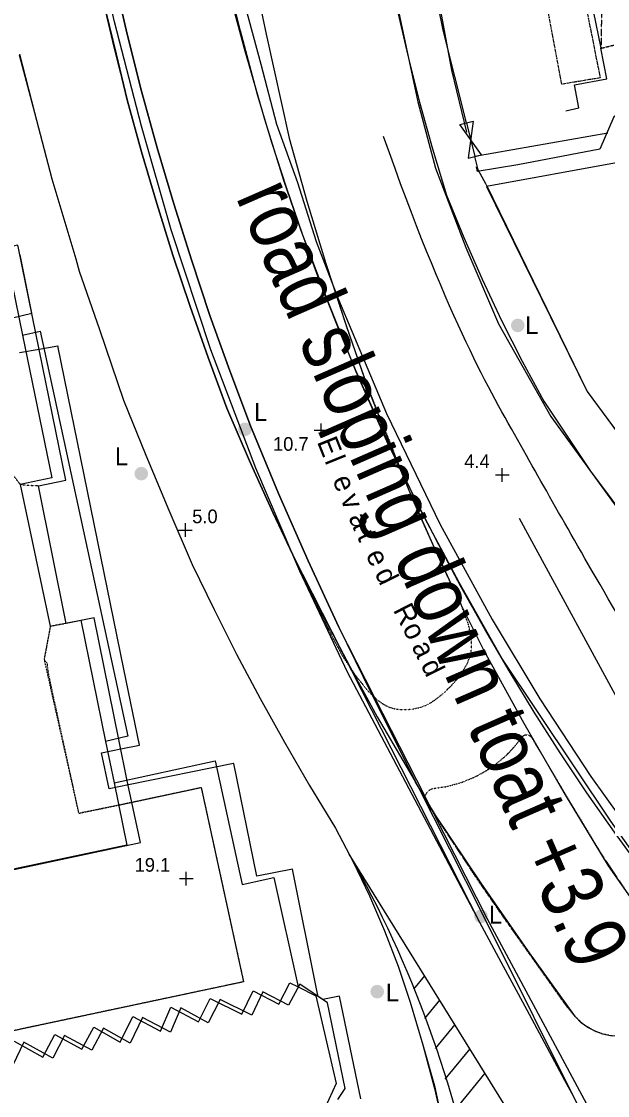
# Model space of a CAD drawing. Header units: millimetres. Extents: x 833924389 to 835767163, y 817400000 to 818811854.
# Drawn here: x 835356464 to 835399323, y 817904658 to 817983154 of the extents above; entities that cross this region are included whole.
import ezdxf
from ezdxf.enums import TextEntityAlignment as Align

# ---------------------------------------------------------------- set-up
doc = ezdxf.new("R2010")
doc.units = ezdxf.units.MM
doc.header["$LTSCALE"] = 10
doc.header["$MEASUREMENT"] = 0
for name, pattern in [('11SW4B$0$DGN Style 3', [13.253954, 9.46711, -3.786844]), ('11SW4B$0$DGN Style 5', [6.626977, 2.840133, -3.786844]), ('11SW4B$1$DGN Style 3', [2.349844, 1.67846, -0.671384]), ('11SW4B$1$DGN Style 5', [1.174922, 0.503538, -0.671384])]:
    doc.linetypes.add(name, pattern=pattern)
doc.layers.add('01_Base_Plan', color=5, linetype='Continuous', lineweight=5)
doc.styles.add('11SW4B$0$Style-ENGINEERING', font='ENGINEERING.shx')
doc.styles.add('11SW4B$0$Style-WORKING', font='WORKING.shx')
doc.styles.add('Foster01', font='arial.ttf', dxfattribs={"width": 0.8})

# ---------------------------------------------------------------- blocks, each defined once
blk = doc.blocks.new('11SW4B$0$BDYGA_3')
at = {"color": 0, "linetype": 'Continuous', "lineweight": -2, "flags": 128}
blk.add_lwpolyline([(0, -0.196), (1, 0.196), (1, -0.196), (0, 0.196)], close=True, dxfattribs=at)
blk = doc.blocks.new('11SW4B$0$SPOTHT')
at = {"layer": '01_Base_Plan', "linetype": 'Continuous', "lineweight": 13}
for p, q in [((-0.5, 0), (0.5, 0)), ((0, -0.5), (0, 0.5))]:
    blk.add_line(p, q, dxfattribs=at)
blk = doc.blocks.new('11SW4B$0$UTILP')
at = {"layer": '01_Base_Plan', "linetype": 'Continuous', "lineweight": 13}
h = blk.add_hatch(color=256, dxfattribs=at)
edge = h.paths.add_edge_path()
edge.add_arc((0, 0), 0.5, 0, 360)

msp = doc.modelspace()

# ---------------------------------------------------------------- linework, layer by layer
at = {"layer": '01_Base_Plan', "linetype": '11SW4B$1$DGN Style 3'}
msp.add_line((835398845, 817981196), (835399794, 817981432), dxfattribs=at)
at = {"layer": '01_Base_Plan', "linetype": 'Continuous'}
for p, q in [((835389000, 817975758), (835389623, 817973284)), ((835389704, 817972542), (835389780, 817972182)), ((835396734, 817904775), (835396682, 817904874))]:
    msp.add_line(p, q, dxfattribs=at)
at = {"layer": '01_Base_Plan'}
msp.add_line((835404032, 817926315), (835392891, 817946819), dxfattribs=at)
at = {"layer": '01_Base_Plan', "linetype": 'Continuous', "flags": 128}
for points in [[(835359092, 818000000), (835360916, 817990988), (835361097, 817990245), (835361446, 817988807), (835363391, 817980795), (835363395, 817980795), (835364199, 817977440), (835365238, 817973631), (835366359, 817969840), (835367539, 817966070), (835368789, 817962320), (835370109, 817958590), (835371488, 817954891), (835373129, 817951039), (835374859, 817947231), (835376311, 817944162)], [(835370787, 818000000), (835371250, 817997490), (835372750, 817989850), (835374359, 817982230), (835376051, 817974631), (835377340, 817970029), (835378719, 817965471), (835380199, 817960930), (835381781, 817956430), (835383301, 817952500), (835383887, 817951083)], [(835370787, 818000000), (835371250, 817997490), (835372161, 817992851), (835372459, 817991332), (835372750, 817989850), (835374359, 817982231), (835376051, 817974631), (835377340, 817970029), (835378719, 817965471), (835379230, 817963902)], [(835381159, 818000000), (835382012, 817994570), (835382845, 817990198), (835383824, 817984957), (835385449, 817977286), (835386734, 817972428), (835388950, 817966631), (835391345, 817961058), (835395184, 817954293), (835400699, 817946659), (835406348, 817939114), (835409848, 817934435), (835412616, 817930907), (835415741, 817926741), (835417319, 817924711), (835418331, 817923410), (835420258, 817920744), (835422411, 817917870), (835425836, 817913286), (835429177, 817908893), (835432563, 817904291), (835435041, 817901024), (835436971, 817898346)], [(835359464, 817998002), (835359551, 817997580), (835360410, 817993420), (835361328, 817989260), (835362309, 817985119), (835363219, 817981270), (835364199, 817977439), (835365238, 817973631), (835366359, 817969840), (835367539, 817966070), (835368789, 817962320), (835370109, 817958590), (835371488, 817954891), (835373129, 817951039), (835374859, 817947230), (835376648, 817943449), (835378520, 817939711), (835380469, 817936010), (835382488, 817932340), (835384590, 817928721), (835385285, 817927568)], [(835389000, 817975758), (835387295, 817982526), (835384633, 817995750)], [(835382012, 817994570), (835382570, 817991070), (835383199, 817987590), (835383910, 817984131), (835384711, 817980680), (835385578, 817977250), (835386531, 817973840), (835387551, 817970449), (835388809, 817967369), (835390160, 817964320), (835391578, 817961301), (835393090, 817958330), (835394672, 817955400), (835398078, 817950289), (835419969, 817921000), (835435919, 817899789)], [(835395871, 817993298), (835396536, 817989973), (835398270, 817983925), (835398845, 817981196)], [(835370843, 817992505), (835371179, 817991039), (835372211, 817986550), (835373978, 817980023), (835375110, 817975643), (835376642, 817971388), (835378010, 817967063), (835379230, 817963902), (835379643, 817962832), (835383149, 817954498), (835387085, 817946400), (835390875, 817939456), (835394375, 817933644), (835398091, 817927981), (835403345, 817920659), (835411024, 817910920), (835420911, 817899386), (835421328, 817898899), (835423531, 817896415)], [(835385752, 817990686), (835387058, 817984207), (835387924, 817979607), (835389001, 817975063)], [(835396734, 817904775), (835396201, 817905766), (835393613, 817910570), (835391542, 817914407), (835389983, 817917296), (835380306, 817935600), (835376812, 817942988), (835376311, 817944162), (835373606, 817950506), (835370320, 817959148), (835367410, 817967923), (835365242, 817975501), (835363273, 817983134), (835361943, 817988921), (835361612, 817990363)], [(835423195, 817895603), (835420742, 817898365), (835419529, 817899730), (835413757, 817906430), (835402852, 817920047), (835399573, 817924711), (835391600, 817936627), (835388482, 817942147), (835385769, 817947229), (835384253, 817950295), (835384008, 817950792), (835383279, 817952264), (835380931, 817957542), (835378834, 817962781), (835376902, 817967922), (835375643, 817971533), (835374255, 817975995), (835372763, 817981152), (835371321, 817986603)], [(835398530, 817902652), (835390530, 817917588), (835386589, 817925322), (835386308, 817925872), (835385983, 817926512), (835382279, 817933781), (835379680, 817938881), (835377422, 817943740), (835375262, 817948650), (835373211, 817953609), (835371699, 817957619), (835370250, 817961660), (835368891, 817965731), (835367602, 817969820), (835366391, 817973930), (835365250, 817978070), (835364199, 817982221), (835363748, 817984128)], [(835396262, 817976630), (835397220, 817976837), (835396901, 817978528), (835399270, 817978955), (835398845, 817981196)], [(835356290, 817980720), (835357427, 817976509), (835358693, 817971659), (835360430, 817965805), (835360693, 817964917), (835362160, 817960631), (835363930, 817955481), (835365559, 817951461), (835367231, 817947449), (835368949, 817943461), (835370551, 817940170), (835372199, 817936910), (835373922, 817933680), (835375699, 817930481), (835377539, 817927320), (835379430, 817924190), (835380719, 817921740), (835381922, 817919240), (835383012, 817916699), (835384012, 817914109), (835384898, 817911490), (835385820, 817908350), (835386670, 817905360), (835387410, 817901981)], [(835356330, 817980758), (835357427, 817976509), (835358693, 817971659), (835360430, 817965805), (835360693, 817964917), (835362160, 817960631), (835363930, 817955480), (835365559, 817951461), (835367230, 817947449), (835368949, 817943461), (835370551, 817940170), (835372199, 817936910), (835373922, 817933680), (835375699, 817930480), (835377539, 817927320), (835379430, 817924189), (835380719, 817921740), (835381922, 817919240), (835383012, 817916699), (835384012, 817914109), (835384898, 817911490), (835385820, 817908350), (835386660, 817905180), (835387410, 817901980)], [(835401885, 817977479), (835399782, 817976180), (835398764, 817973819), (835392754, 817972680), (835389780, 817972182)], [(835399353, 817975003), (835389623, 817973284)], [(835389868, 817972312), (835389623, 817973284)], [(835400101, 817972843), (835390475, 817971089), (835397845, 817956120), (835401545, 817951099)], [(835390449, 817971230), (835389868, 817972312)], [(835390449, 817971230), (835397845, 817956120)], [(835355238, 817966645), (835355281, 817966431), (835356551, 817960219), (835358678, 817949807), (835356377, 817949304), (835358574, 817938950), (835360806, 817939394), (835362616, 817930536), (835363233, 817927515), (835364166, 817922948), (835338243, 817917470), (835334663, 817933921), (835337047, 817934526), (835334822, 817944779), (835332390, 817944277), (835328741, 817961035), (835355238, 817966645)], [(835356209, 817966795), (835329713, 817961184), (835333361, 817944427), (835335793, 817944929), (835338018, 817934676), (835335635, 817934071), (835339215, 817917619), (835365167, 817923138), (835364205, 817927665), (835363588, 817930685), (835361791, 817939568), (835359734, 817939156), (835357702, 817949228), (835359712, 817949631), (835357522, 817960368), (835356253, 817966581), (835356209, 817966795)], [(835355804, 817961493), (835357222, 817961838), (835356357, 817966088)], [(835379230, 817963901), (835379643, 817962832), (835383149, 817954498), (835387085, 817946400), (835390875, 817939456), (835394375, 817933644), (835398091, 817927981), (835403345, 817920659), (835411024, 817910920), (835420911, 817899386)], [(835356551, 817960219), (835357842, 817960513), (835364240, 817930927), (835362616, 817930536)], [(835381278, 817904414), (835379722, 817911916), (835378503, 817911675), (835378160, 817911904), (835378071, 817912323), (835376274, 817921192), (835373664, 817920700), (835371985, 817928922), (835371979, 817928931), (835364285, 817927358), (835362868, 817927068), (835362323, 817929707), (835363738, 817929994), (835365093, 817930269), (835363957, 817935807), (835359132, 817959460), (835359117, 817959429), (835357763, 817959190), (835356308, 817958932)], [(835397845, 817956120), (835404170, 817947537)], [(835383887, 817951083), (835383896, 817951061), (835384910, 817948609), (835386609, 817944760), (835388398, 817940939), (835390270, 817937170), (835393191, 817931869), (835396219, 817926631), (835399359, 817921449), (835403262, 817915881), (835403551, 817915359), (835403770, 817914811), (835403941, 817914240), (835404039, 817913660), (835404070, 817913061), (835404031, 817912471), (835403930, 817911891), (835403762, 817911320), (835403531, 817910820), (835403121, 817910311), (835402641, 817909869), (835402090, 817909510), (835401488, 817909240), (835401233, 817909171)], [(835398248, 817890388), (835398331, 817890706), (835398489, 817891314), (835399052, 817893430), (835399084, 817893721), (835399293, 817895606), (835399207, 817897762), (835398828, 817899886), (835397959, 817902407), (835396734, 817904775), (835396682, 817904874), (835396734, 817904775), (835396201, 817905766), (835393613, 817910570), (835391542, 817914407), (835389983, 817917296), (835376311, 817944162)], [(835363233, 817927515), (835370617, 817929109), (835372592, 817920080), (835374921, 817920585), (835376693, 817912601)], [(835363565, 817925890), (835369607, 817927176), (835372706, 817912966), (835350000, 817908149), (835344977, 817907083), (835344732, 817907016), (835344488, 817906944), (835344245, 817906868), (835344004, 817906787), (835343764, 817906701), (835343526, 817906611), (835343290, 817906517), (835343055, 817906418), (835342823, 817906314), (835342381, 817906103), (835341875, 817905436)], [(835401233, 817909171), (835400859, 817909070), (835400199, 817909000), (835399551, 817909029), (835398969, 817909150), (835398410, 817909350), (835397879, 817909631), (835397398, 817909980), (835396980, 817910400), (835393488, 817915260), (835390078, 817920170), (835386750, 817925141), (835385411, 817927359), (835385285, 817927568)], [(835355921, 817908632), (835358037, 817907471), (835358898, 817909123), (835360886, 817908038), (835361747, 817909664), (835363685, 817908554), (835364596, 817910434), (835366635, 817909350), (835367394, 817911127), (835369408, 817910043), (835370269, 817911745), (835372588, 817910611), (835373399, 817912313), (835375285, 817911329), (835376095, 817912904), (835376693, 817912601), (835377981, 817911947), (835379474, 817905534), (835378664, 817903782)], [(835379591, 817904372), (835380136, 817905172), (835378855, 817911439), (835376815, 817912804), (835376004, 817911257), (835374118, 817912240), (835373308, 817910539), (835370988, 817911673), (835370127, 817909971), (835368114, 817911055), (835367355, 817909277), (835365316, 817910362), (835364404, 817908482), (835362467, 817909592), (835361605, 817907966), (835359617, 817909050), (835358756, 817907399), (835356640, 817908559), (835355830, 817906883)], [(835398248, 817890388), (835398331, 817890705), (835398489, 817891314), (835399052, 817893430), (835399084, 817893721), (835399293, 817895606), (835399207, 817897762), (835398829, 817899886), (835397959, 817902407), (835396734, 817904775)]]:
    msp.add_lwpolyline(points, dxfattribs=at)
at = {"layer": '01_Base_Plan', "flags": 128}
for points in [[(835383809, 817951240), (835382320, 817954461), (835380891, 817957699), (835379539, 817960971), (835378238, 817964270), (835377020, 817967600), (835375859, 817970949), (835374770, 817974320), (835373750, 817977711), (835372480, 817982471), (835371281, 817987250), (835370148, 817992051), (835369078, 817996859), (835368428, 818000000)], [(835381158, 818000000), (835382012, 817994570), (835382845, 817990198), (835383824, 817984957), (835385449, 817977286), (835386734, 817972428), (835388950, 817966631), (835391345, 817961058), (835395184, 817954293), (835400699, 817946659), (835406348, 817939114), (835409848, 817934435), (835412616, 817930907), (835415741, 817926741), (835417319, 817924711), (835418331, 817923410), (835420258, 817920744), (835422411, 817917870), (835425836, 817913286), (835429177, 817908893), (835432563, 817904291), (835435041, 817901024), (835436971, 817898346)], [(835384008, 817950791), (835383279, 817952264), (835380931, 817957542), (835378834, 817962781), (835376902, 817967922), (835375643, 817971533), (835374255, 817975995), (835372763, 817981152), (835371321, 817986603), (835370339, 817990846)], [(835372459, 817991332), (835372750, 817989850), (835374359, 817982230), (835376051, 817974631), (835377340, 817970029), (835378719, 817965471), (835379230, 817963901)], [(835362634, 817989079), (835363211, 817986400), (835363748, 817984128), (835364199, 817982221), (835365250, 817978070), (835366391, 817973930), (835367602, 817969820), (835368891, 817965730), (835370250, 817961660), (835371699, 817957619), (835373211, 817953609), (835375262, 817948650), (835377422, 817943740), (835379680, 817938881)], [(835363395, 817980795), (835363391, 817980795), (835361446, 817988807)], [(835363211, 817986400), (835364199, 817982221), (835365250, 817978070), (835366391, 817973930), (835367602, 817969820), (835368891, 817965730), (835370250, 817961660), (835371699, 817957619), (835373211, 817953609), (835375262, 817948650), (835377422, 817943740), (835379680, 817938881), (835382039, 817934061), (835385411, 817927359), (835390121, 817918000), (835397713, 817902812)], [(835356290, 817980720), (835357427, 817976509), (835358693, 817971659), (835360430, 817965805), (835360693, 817964917), (835362160, 817960631), (835363930, 817955480), (835365559, 817951461), (835367230, 817947449), (835368949, 817943461), (835370551, 817940170), (835372199, 817936910), (835373922, 817933680), (835375699, 817930480), (835377539, 817927320), (835379430, 817924189), (835380719, 817921740), (835381922, 817919240), (835383012, 817916699), (835384012, 817914109), (835384898, 817911490), (835385820, 817908350), (835386670, 817905360), (835387410, 817901980)], [(835376311, 817944162), (835374859, 817947230), (835373129, 817951039), (835371488, 817954891), (835370109, 817958590), (835368789, 817962320), (835367539, 817966070), (835366359, 817969840), (835365238, 817973631), (835364199, 817977439), (835363395, 817980795)], [(835420716, 817898551), (835419770, 817899670), (835416961, 817903109), (835414230, 817906590), (835406211, 817915480), (835404031, 817918240), (835401898, 817921051), (835399828, 817923900), (835397820, 817926789), (835395859, 817929711), (835393961, 817932680), (835392129, 817935689), (835390352, 817938730), (835388629, 817941801), (835386980, 817944910), (835385359, 817948061), (835383896, 817951061), (835383809, 817951240)], [(835423195, 817895603), (835420742, 817898365), (835419529, 817899730), (835413757, 817906430), (835402852, 817920047), (835399573, 817924711), (835391600, 817936627), (835388482, 817942147), (835385769, 817947229), (835384253, 817950294), (835384008, 817950791)], [(835398928, 817890528), (835398991, 817890767), (835399663, 817893315), (835399786, 817894424), (835399914, 817895584), (835399824, 817897829), (835399430, 817900042), (835398530, 817902651), (835390530, 817917588), (835386589, 817925322), (835386308, 817925872), (835385983, 817926512), (835382279, 817933781), (835379680, 817938881)], [(835393665, 817900968), (835380423, 817922302)], [(835385941, 817913413), (835385128, 817912422)], [(835387044, 817911635), (835385943, 817910292)], [(835388148, 817909857), (835386712, 817908105)], [(835389251, 817908079), (835387431, 817905859)], [(835390355, 817906301), (835388099, 817903550)]]:
    msp.add_lwpolyline(points, dxfattribs=at)
at = {"layer": '01_Base_Plan', "linetype": '11SW4B$0$DGN Style 3'}
msp.add_lwpolyline([(835393442, 817992126), (835395771, 817992605), (835397118, 817985037), (835397646, 817984771), (835397706, 817984469), (835398782, 817979034), (835395970, 817978566), (835393442, 817992126)], dxfattribs=at)
at = {"layer": '01_Base_Plan', "linetype": '11SW4B$1$DGN Style 3', "flags": 128}
msp.add_lwpolyline([(835398980, 817990828), (835398931, 817987315), (835398845, 817981196)], dxfattribs=at)
at = {"layer": '01_Base_Plan', "linetype": '11SW4B$1$DGN Style 5', "flags": 128}
for points in [[(835351935, 817965946), (835351941, 817965922), (835354757, 817952910), (835354786, 817952658), (835354825, 817952407), (835354874, 817952158), (835354934, 817951912), (835355164, 817950871), (835356391, 817949295), (835357703, 817949228)], [(835379230, 817963902), (835380199, 817960930), (835381781, 817956430), (835383685, 817951713)], [(835377702, 817941219), (835379254, 817938053), (835379959, 817936755), (835380855, 817935402), (835381734, 817934299), (835382279, 817933781), (835382523, 817933548), (835382908, 817933276), (835383317, 817933050), (835383810, 817932911), (835384434, 817932854), (835385097, 817932904), (835385734, 817933055), (835386216, 817933257), (835386706, 817933571), (835387299, 817934037), (835387863, 817934571), (835388359, 817935133), (835388774, 817935710), (835389084, 817936267), (835389290, 817936808), (835389375, 817937279), (835389381, 817937818), (835389305, 817938420), (835389144, 817939107), (835388528, 817940802), (835387990, 817941826), (835387043, 817943849), (835385174, 817947997), (835384253, 817950295), (835383685, 817951713)], [(835377702, 817941219), (835376648, 817943449), (835376311, 817944162)], [(835359734, 817939156), (835358574, 817938950), (835358118, 817936536), (835360643, 817925289), (835363565, 817925890)], [(835385953, 817926410), (835385983, 817926512), (835386015, 817926619), (835386124, 817926809), (835386278, 817926966), (835386469, 817927080), (835387561, 817927241), (835388626, 817927534), (835389647, 817927954), (835390476, 817928411), (835391127, 817928856), (835391854, 817929463), (835392513, 817930143), (835393113, 817930908), (835393288, 817931020), (835393525, 817931023), (835393729, 817930886), (835394659, 817929339), (835396509, 817926216), (835398763, 817922480), (835400359, 817920084), (835402654, 817916572), (835403213, 817915821), (835403554, 817915266), (835403770, 817914811), (835403941, 817914240), (835404039, 817913660), (835404070, 817913061), (835404031, 817912471), (835403930, 817911891), (835403762, 817911320), (835403531, 817910820), (835403121, 817910311), (835402641, 817909869), (835402090, 817909510), (835401488, 817909240), (835401233, 817909171), (835400859, 817909070), (835400199, 817909000), (835399551, 817909029), (835398969, 817909150), (835398410, 817909350), (835397599, 817909824), (835396895, 817910485), (835396212, 817911339), (835393861, 817914656), (835391665, 817917760), (835389862, 817920367), (835386589, 817925322), (835386036, 817926159), (835385974, 817926288), (835385953, 817926410)]]:
    msp.add_lwpolyline(points, dxfattribs=at)
at = {"layer": '01_Base_Plan', "linetype": '11SW4B$0$DGN Style 5', "flags": 128}
msp.add_lwpolyline([(835358574, 817938950), (835358491, 817938511), (835358444, 817938262), (835358397, 817938013), (835358350, 817937764), (835358303, 817937517), (835358256, 817937270), (835358210, 817937024), (835358163, 817936779), (835358117, 817936536), (835358329, 817936247), (835358354, 817935994), (835358385, 817935742), (835358462, 817935288), (835360643, 817925289), (835363565, 817925890), (835369607, 817927176), (835372706, 817912966), (835350000, 817908149)], dxfattribs=at)
at = {"layer": '01_Base_Plan', "linetype": 'Continuous', "extrusion": (0, 0, -1)}
msp.add_arc((-835307586, 817881076), 83694, 150.48977, 169.51415, dxfattribs=at)
at = {"layer": '01_Base_Plan'}
msp.add_open_spline([(835400694, 817938704), (835396968, 817945079), (835393208, 817951796), (835387564, 817961713), (835382940, 817974753)], degree=3, dxfattribs=at)

# ---------------------------------------------------------------- block references
at = {"layer": '01_Base_Plan', "linetype": 'Continuous', "xscale": 2550.750477223493, "yscale": 2550.750477223493, "zscale": 2550.750477223493, "rotation": 104.1391903845844}
msp.add_blockref('11SW4B$0$BDYGA_3', (835389623, 817973284), dxfattribs=at)
at = {"layer": '01_Base_Plan', "linetype": 'Continuous', "xscale": 1000, "yscale": 1000, "zscale": 1000}
for name, p in [('11SW4B$0$UTILP', (835392759, 817960941)), ('11SW4B$0$UTILP', (835372801, 817953344)), ('11SW4B$0$SPOTHT', (835378380, 817953278, 10700)), ('11SW4B$0$UTILP', (835365226, 817950108)), ('11SW4B$0$SPOTHT', (835391620, 817950010, 4400)), ('11SW4B$0$SPOTHT', (835368451, 817945984, 5000)), ('11SW4B$0$SPOTHT', (835368512, 817920515, 19100)), ('11SW4B$0$UTILP', (835390070, 817917753)), ('11SW4B$0$UTILP', (835382480, 817912250))]:
    msp.add_blockref(name, p, dxfattribs=at)

# ---------------------------------------------------------------- texts
at = {"layer": '01_Base_Plan', "linetype": 'Continuous'}
for s, height, style, p in [('L', 1300, '11SW4B$0$Style-WORKING', (835393301, 817960309)), ('L', 1300, '11SW4B$0$Style-WORKING', (835373471, 817953963)), ('L', 1300, '11SW4B$0$Style-WORKING', (835363298, 817950727)), ('5.0', 1000, '11SW4B$0$Style-ENGINEERING', (835368951, 817946484, 5000)), ('L', 1300, '11SW4B$0$Style-WORKING', (835390651, 817917226)), ('L', 1300, '11SW4B$0$Style-WORKING', (835383107, 817911543))]:
    msp.add_text(s, height=height, dxfattribs=dict(at, style=style)).set_placement(p)
at = {"layer": '01_Base_Plan', "linetype": 'Continuous', "style": '11SW4B$0$Style-ENGINEERING'}
msp.add_text('10.7', height=1000, dxfattribs=at).set_placement((835377463, 817952778, 10700), align=Align.TOP_RIGHT)
at = {"layer": '01_Base_Plan', "linetype": 'Continuous', "style": '11SW4B$0$Style-WORKING'}
for s, rotation, p in [('E', 291.79795, (835378059, 817952445)), ('l', 291.94689, (835378618, 817951053)), ('e', 292.19884, (835379183, 817949664)), ('v', 293.00764, (835379761, 817948279)), ('a', 293.56488, (835380354, 817946902)), ('t', 294.95757, (835380969, 817945534)), ('e', 295.58693, (835381608, 817944177)), ('d', 296.09651, (835382264, 817942828)), ('R', 296.90012, (835383612, 817940147)), ('o', 296.83507, (835384290, 817938810)), ('a', 296.62154, (835384966, 817937470)), ('d', 296.29971, (835385633, 817936127))]:
    msp.add_text(s, height=1500, rotation=rotation, dxfattribs=at).set_placement(p)
at = {"layer": '01_Base_Plan', "linetype": 'Continuous', "style": '11SW4B$0$Style-ENGINEERING'}
for s, p in [('4.4', (835390703, 817950510, 4400)), ('19.1', (835367345, 817921015, 19100))]:
    msp.add_text(s, height=1000, dxfattribs=at).set_placement(p, align=Align.RIGHT)
at = {"layer": '01_Base_Plan', "insert": (835401057, 817915405), "char_height": 4500, "width": 417753.64, "attachment_point": 3, "rotation": 293.63412, "line_spacing_factor": 0.779643, "style": 'Foster01'}
msp.add_mtext('road sloping down toat +3.9', dxfattribs=at)

doc.saveas('drawing.dxf')
